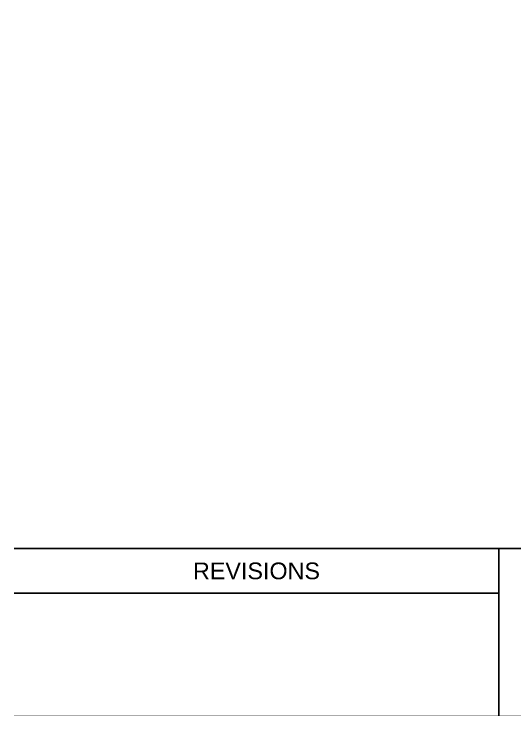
# Model space of a CAD drawing. Header units: inches. Extents: x -424 to 2944, y 0 to 2236.
# Drawn here: x 0 to 3.75, y 0 to 5.25 of the extents above; entities that cross this region are included whole.
import ezdxf
from ezdxf.enums import TextEntityAlignment as Align

# ---------------------------------------------------------------- set-up
doc = ezdxf.new("R2010")
doc.units = ezdxf.units.IN
doc.header["$MEASUREMENT"] = 0
doc.layers.add('A-ANNO-TTPS', color=7, linetype='CONTINUOUS')
doc.styles.add('FPTB2', font='arial.ttf', dxfattribs={"width": 0.8})
doc.styles.add('TTPS-ATTR', font='arial.ttf', dxfattribs={"width": 0.9})

# ---------------------------------------------------------------- blocks, each defined once
blk = doc.blocks.new('FMTB-11x17')
at = {"layer": 'A-ANNO-TTPS'}
for p, q in [((15.8726, 1.251), (0, 1.251)), ((3.6294, 0), (3.6294, 1.251)), ((0, 0.9186), (3.6294, 0.9186))]:
    blk.add_line(p, q, dxfattribs=at)
at = {"layer": 'A-ANNO-TTPS', "const_width": 0.001}
blk.add_lwpolyline([(0, 0), (15.8716, 0), (15.8716, 10.5), (0, 10.5)], close=True, dxfattribs=at)
at = {"layer": 'A-ANNO-TTPS', "style": 'FPTB2'}
blk.add_text('REVISIONS', height=0.125, dxfattribs=at).set_placement((1.8152, 1.0848), align=Align.MIDDLE)
at = {"layer": 'A-ANNO-TTPS'}
for tag, height, style, width, p in [('FLRLVL', 0.125, 'FPTB2', 0.9, (13.1453, 1.162)), ('BNUM', 0.2, 'TTPS-ATTR', 0.85, (14.4663, 0.9326)), ('FLRGSF', 0.125, 'FPTB2', 0.9, (13.1453, 0.8196)), ('BCODE', 0.2, 'TTPS-ATTR', 0.85, (14.4663, 0.4571))]:
    blk.add_attdef(tag, text='', height=height, dxfattribs=dict(at, style=style, width=width)).set_placement(p, align=Align.MIDDLE_CENTER)
at = {"layer": 'A-ANNO-TTPS', "style": 'TTPS-ATTR', "width": 0.85}
for tag, p in [('BLDGNAME', (6.3045, 0.8425)), ('BADDRS', (6.3045, 0.4867))]:
    blk.add_attdef(tag, p, '', height=0.2, dxfattribs=at)
at = {"layer": 'A-ANNO-TTPS', "style": 'FPTB2'}
for tag, p in [('SHT#', (15.5314, 0.9053)), ('SHTTOT', (15.5314, 0.4598))]:
    blk.add_attdef(tag, text='', height=0.25, dxfattribs=at).set_placement(p, align=Align.MIDDLE_CENTER)

msp = doc.modelspace()

# ---------------------------------------------------------------- block references
at = {"layer": 'A-ANNO-TTPS'}
msp.add_blockref('FMTB-11x17', (0, 0), dxfattribs=at)

doc.saveas('drawing.dxf')
